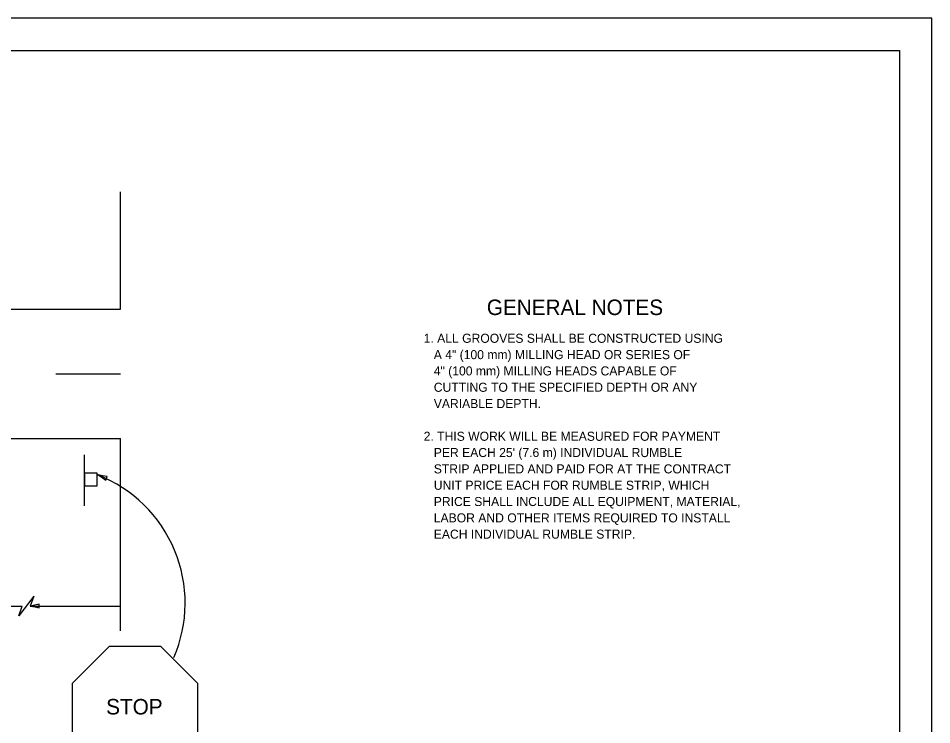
# Model space of a CAD drawing. Extents: x 0 to 2.83, y 0 to 1.83.
# Drawn here: x 1.655 to 2.833, y 0.922 to 1.833 of the extents above; entities that cross this region are included whole.
import ezdxf

# ---------------------------------------------------------------- set-up
doc = ezdxf.new("R2010")
doc.units = 0
for name, color, linetype in [('RD_Pr_Roadway_Dimensions', 7, 'Continuous'), ('RD_Pr_Roadway_Items', 7, 'Continuous'), ('RD_Pr_Roadway_Notes', 7, 'Continuous'), ('SH_General_Details', 7, 'Continuous'), ('SH_Printer_Plotting_Border', 7, 'Continuous')]:
    doc.layers.add(name, color=color, linetype=linetype)

msp = doc.modelspace()

# ---------------------------------------------------------------- linework, layer by layer
at = {"layer": 'RD_Pr_Roadway_Dimensions'}
for p, q in [((1.6753, 1.0876), (1.6558, 1.0624)), ((1.6753, 1.0876), (1.6707, 1.0749)), ((1.3702, 1.075), (1.6603, 1.075)), ((1.6558, 1.0624), (1.6603, 1.0749)), ((1.6707, 1.075), (1.7869, 1.075))]:
    msp.add_line(p, q, dxfattribs=at)
msp.add_lwpolyline([(1.6824, 1.0725), (1.6824, 1.075), (1.6824, 1.0774), (1.6766, 1.076), (1.6707, 1.075), (1.677, 1.0738)], close=True, dxfattribs=at)
at = {"layer": 'RD_Pr_Roadway_Items'}
for p, q in [((1.7869, 1.4578), (1.7869, 1.6096)), ((0.2093, 1.4578), (1.7869, 1.4578)), ((1.7035, 1.3745), (1.7869, 1.3745)), ((0.2093, 1.2911), (1.7869, 1.2911)), ((1.7869, 1.043), (1.7869, 1.2911)), ((1.7407, 1.2041), (1.7407, 1.27))]:
    msp.add_line(p, q, dxfattribs=at)
for points in [[(1.7407, 1.23), (1.7572, 1.23), (1.7572, 1.2465), (1.7407, 1.2465)], [(1.773, 1.0232), (1.8387, 1.0232), (1.8865, 0.9755), (1.8865, 0.9097), (1.8387, 0.862), (1.773, 0.862), (1.7253, 0.9097), (1.7253, 0.9755)]]:
    msp.add_lwpolyline(points, close=True, dxfattribs=at)
at = {"layer": 'RD_Pr_Roadway_Notes'}
msp.add_lwpolyline([(1.768, 1.2375), (1.7689, 1.2398), (1.7698, 1.2421), (1.7639, 1.2429), (1.7581, 1.2441), (1.7634, 1.2407)], close=True, dxfattribs=at)
msp.add_arc((1.693, 1.0789), 0.1775, 336.6091, 68.5043, dxfattribs=at)
at = {"layer": 'SH_General_Details'}
for p, q in [((2.8333, 1.8333), (0, 1.8333)), ((2.8333, 0), (2.8333, 1.8333))]:
    msp.add_line(p, q, dxfattribs=at)
msp.add_lwpolyline([(0.1667, 1.7917), (2.7917, 1.7917), (2.7917, 0.0417), (0.1667, 0.0417)], close=True, dxfattribs=at)
at = {"layer": 'SH_Printer_Plotting_Border'}
msp.add_lwpolyline([(0, 0), (2.8333, 0), (2.8333, 1.8333), (0, 1.8333)], close=True, dxfattribs=at)

# ---------------------------------------------------------------- texts
at = {"layer": 'RD_Pr_Roadway_Items'}
msp.add_text('STOP', height=0.02, dxfattribs=at).set_placement((1.7686, 0.9351))
at = {"layer": 'RD_Pr_Roadway_Notes'}
for s, height, p in [('GENERAL NOTES', 0.02, (2.2595, 1.4504)), ('1. ALL GROOVES SHALL BE CONSTRUCTED USING', 0.0117, (2.1781, 1.4146)), ('   A 4" (100 mm) MILLING HEAD OR SERIES OF', 0.0117, (2.1781, 1.3935)), ('   4" (100 mm) MILLING HEADS CAPABLE OF', 0.0117, (2.1781, 1.3725)), ('   CUTTING TO THE SPECIFIED DEPTH OR ANY', 0.0117, (2.1781, 1.3514)), ('   VARIABLE DEPTH.', 0.0117, (2.1781, 1.3303)), ('2. THIS WORK WILL BE MEASURED FOR PAYMENT', 0.0117, (2.1781, 1.2882)), ("   PER EACH 25' (7.6 m) INDIVIDUAL RUMBLE", 0.0117, (2.1781, 1.2672)), ('   STRIP APPLIED AND PAID FOR AT THE CONTRACT', 0.0117, (2.1781, 1.2461)), ('   UNIT PRICE EACH FOR RUMBLE STRIP, WHICH', 0.0117, (2.1781, 1.225)), ('   PRICE SHALL INCLUDE ALL EQUIPMENT, MATERIAL,', 0.0117, (2.1781, 1.204)), ('   LABOR AND OTHER ITEMS REQUIRED TO INSTALL', 0.0117, (2.1781, 1.1829)), ('   EACH INDIVIDUAL RUMBLE STRIP.', 0.0117, (2.1781, 1.1619))]:
    msp.add_text(s, height=height, dxfattribs=at).set_placement(p)

doc.saveas('drawing.dxf')
